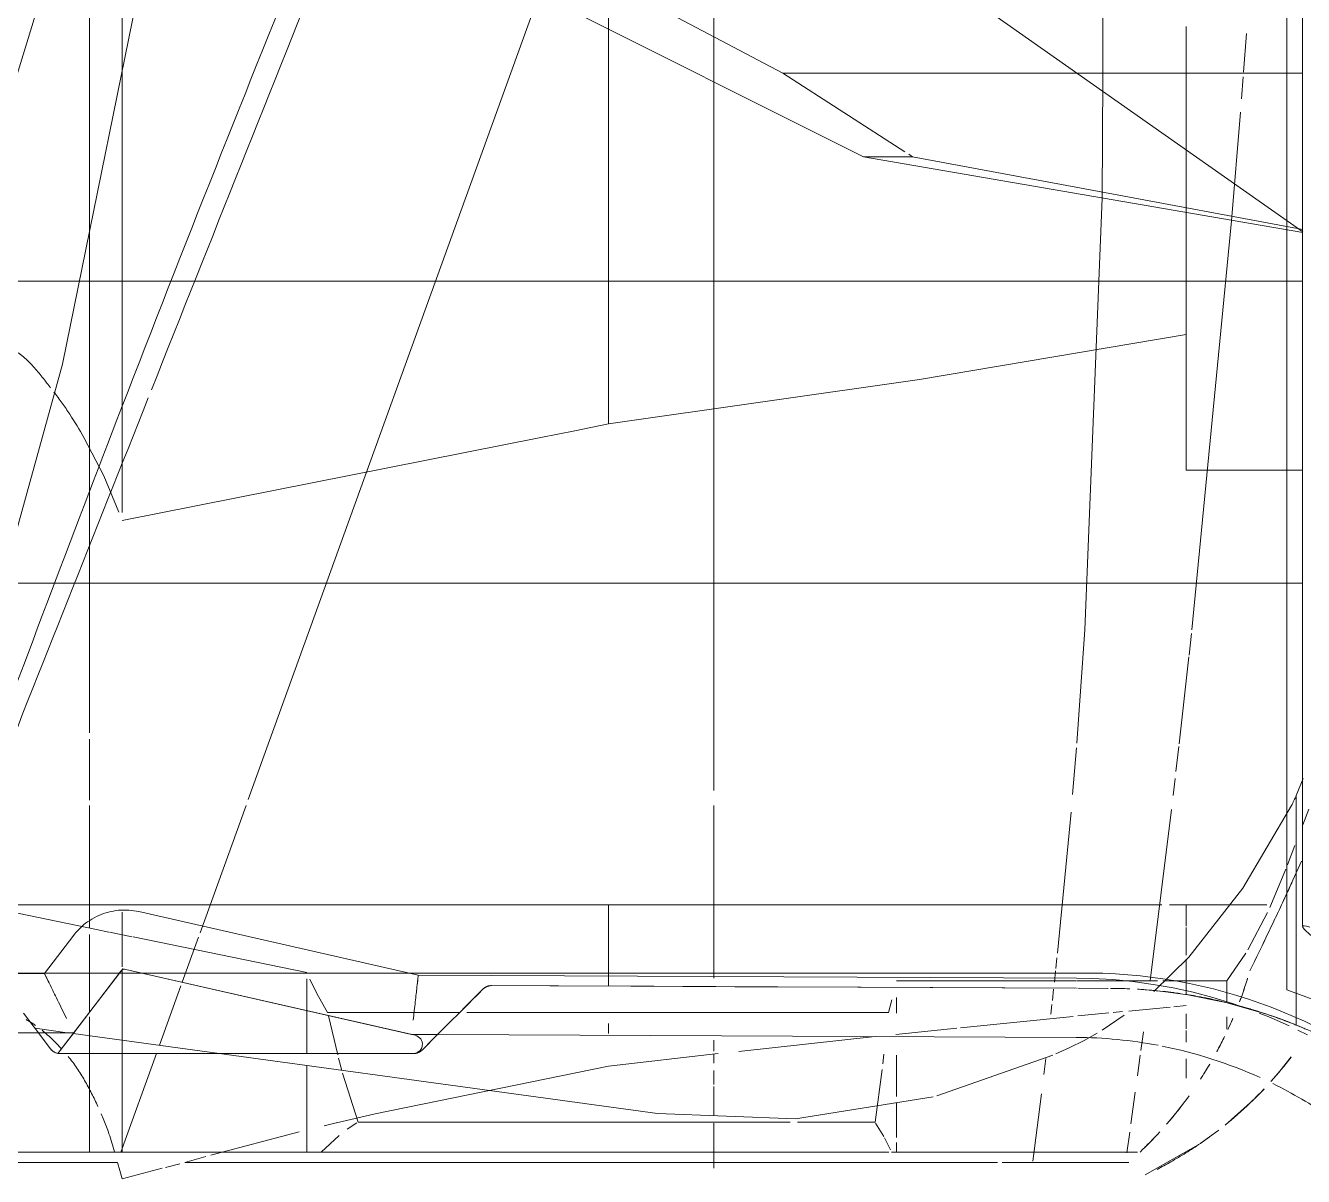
# Model space of a CAD drawing. Header units: inches. Extents: x -1221 to 179, y -822 to 880.
# Drawn here: x 75.6 to 82.24, y -361.09 to -355.11 of the extents above; entities that cross this region are included whole.
import ezdxf

# ---------------------------------------------------------------- set-up
doc = ezdxf.new("R2010")
doc.units = ezdxf.units.IN
doc.header["$MEASUREMENT"] = 0
doc.layers.add('X1$0$I-FURN', color=30, linetype='Continuous', lineweight=9)

# ---------------------------------------------------------------- blocks, each defined once
blk = doc.blocks.new('X1$0$Allsteel Seating Acuity Work-Conference Chair1 - Fully Adj_ Arms_ Mesh Back-V34-FIRST FLOOR POWER _ SIGNAL')
at = {"layer": 'X1$0$I-FURN', "lineweight": 13}
for p, q in [((8.8719, 5.4314), (8.421, 4.2125)), ((7.5643, 4.2956), (7.4818, 4.3268)), ((-8.0921, 4.2954), (8.0921, 4.2954)), ((3.6586, 3.258), (3.6586, 4.2956)), ((4.4838, 4.2956), (3.7524, 3.2555)), ((3.7524, 3.2555), (4.4838, 4.2956)), ((4.0932, 2.0147), (4.4867, 4.2956)), ((4.2743, 3.2386), (4.4719, 4.2956)), ((4.7405, -10.3247), (4.7405, 4.2956)), ((5.7215, 3.6913), (5.7215, 4.2956)), ((6.3078, -7.0705), (6.3078, 4.2956)), ((7.3227, 4.2976), (7.4113, 4.2621)), ((8.6068, 4.2621), (7.4113, 4.2621)), ((7.7721, 4.2168), (7.6707, 4.2552)), ((7.7526, 4.2901), (7.9311, 4.2083)), ((-8.421, 4.2125), (8.421, 4.2125)), ((7.9927, 4.1258), (7.7947, 4.2083)), ((8.8431, 4.1775), (8.7692, 4.2364)), ((8.8939, 4.1337), (8.8431, 4.1775)), ((7.9794, 4.1087), (7.9794, 3.6913)), ((7.9794, 3.6037), (7.9794, 4.1087)), ((8.2134, 4.0109), (8.0195, 4.1134)), ((8.9828, 4.0496), (8.9364, 4.0948)), ((8.3744, 3.902), (8.23, 4.0009)), ((8.3227, 4.021), (8.3157, 4.0244)), ((9.1233, 3.8928), (8.9922, 4.04)), ((8.3744, 3.5699), (8.3744, 3.902)), ((8.488, 3.902), (8.3744, 3.902)), ((8.6257, 3.902), (8.5622, 3.902)), ((9.2167, 3.7676), (9.1528, 3.8554)), ((9.383, 3.4776), (9.2186, 3.7648)), ((5.7215, 3.6913), (3.417, 3.6913)), ((5.0165, 3.6913), (3.417, 3.6913)), ((5.037, 3.6913), (5.5524, 3.6913)), ((5.5524, 3.6913), (5.7215, 3.6913)), ((7.9794, 3.6913), (7.9794, 3.6037)), ((8.0912, 3.6913), (7.9794, 3.6913)), ((8.0912, 3.6913), (7.9794, 3.6913)), ((8.2416, 3.6913), (8.0972, 3.6913)), ((8.2416, 3.6913), (8.0972, 3.6913)), ((8.4459, 3.6913), (8.2627, 3.6913)), ((8.4459, 3.6913), (8.2627, 3.6913)), ((8.5088, 3.6265), (8.5027, 3.6913)), ((8.5453, 3.6913), (8.6228, 3.6913)), ((8.6237, 3.6913), (8.5458, 3.6913)), ((8.632, 3.6913), (8.6926, 3.6913)), ((8.6931, 3.6913), (8.6328, 3.6913)), ((8.78, 3.6913), (8.8791, 3.6913)), ((8.8798, 3.6913), (8.7804, 3.6913)), ((8.5311, 3.3922), (8.5106, 3.607)), ((7.9794, 3.5639), (7.9794, 0.6902)), ((7.9794, -6.5112), (7.9794, 3.5639)), ((8.3744, 3.1206), (8.3744, 3.5415)), ((9.2639, 3.4382), (9.2639, 2.1861)), ((9.2639, 2.1861), (9.2639, 3.4382)), ((9.3178, 2.7357), (9.3178, 3.3919)), ((8.5389, 3.3116), (8.5342, 3.3606)), ((8.5533, 3.3688), (8.63, 3.2544)), ((3.7524, 3.2555), (2.3105, 1.2053)), ((2.3105, 1.2053), (3.7524, 3.2555)), ((3.6586, 1.5952), (3.6586, 3.258)), ((8.3354, -2.7972), (8.3354, 3.2574)), ((8.5568, 3.1278), (8.5412, 3.288)), ((4.0932, 2.2697), (4.2743, 3.2386)), ((8.6455, 3.2287), (8.6839, 3.1606)), ((8.6839, 3.1606), (8.7227, 3.0831)), ((8.3744, 2.1861), (8.3744, 3.1179)), ((8.6177, 2.5185), (8.5592, 3.1031)), ((8.7231, 3.0823), (8.7541, 3.0138)), ((8.7613, 2.9975), (8.9718, 2.3963)), ((9.3178, -1.5106), (9.3178, 2.7098)), ((8.6524, 2.1831), (8.6196, 2.5002)), ((4.0804, 2.2498), (4.0932, 2.2697)), ((4.0932, 2.2697), (4.0932, 2.0147)), ((3.6586, 1.5952), (4.0675, 2.2297)), ((8.5415, 2.1861), (8.4606, 2.1861)), ((8.5389, 2.1443), (8.4724, 2.1624)), ((8.5389, -0.045), (8.5389, 2.1443)), ((8.9746, 2.1861), (8.7597, 2.1861)), ((9.188, 2.1861), (9.0072, 2.1861)), ((9.2531, 2.1551), (9.1893, 2.1235)), ((9.2639, 2.1861), (9.2146, 2.1861)), ((9.2639, 2.1861), (9.2639, 2.16)), ((9.2639, -0.8016), (9.2639, 2.1465)), ((9.2639, -0.8016), (9.2639, 2.1465)), ((8.7407, 1.3666), (8.6637, 2.0755)), ((8.806, 2.1146), (8.7557, 2.1205)), ((9.1087, 2.075), (8.8353, 2.1111)), ((9.1087, 1.6716), (9.1087, 2.075)), ((9.1825, 2.1198), (9.1131, 2.0779)), ((2.7873, -0.5947), (4.0932, 2.0147)), ((3.2259, 0.7756), (3.6586, 1.5952)), ((9.1087, -0.6104), (9.1087, 1.6346)), ((7.3857, 1.2379), (-7.2666, 1.2379)), ((7.7835, 1.2379), (7.4644, 1.2379)), ((8.3611, 1.2379), (7.7835, 1.2379)), ((8.7404, 1.2379), (8.683, 1.2379)), ((8.8185, 0.6902), (8.7527, 1.2597)), ((8.8019, 1.2379), (8.753, 1.2379)), ((8.913, 1.2379), (8.8408, 1.2379)), ((9.0745, 1.2379), (8.923, 1.2379)), ((9.2122, 1.2379), (9.1132, 1.2379)), ((9.2639, 1.2379), (9.2125, 1.2379)), ((9.3482, 1.2379), (9.2639, 1.2379)), ((9.0633, 0.9451), (8.6481, -2.0903)), ((5.4814, 0.6902), (0.8573, 0.6902)), ((7.9794, 0.6902), (7.9794, -1.8357)), ((8.3984, 0.6902), (7.9794, 0.6902)), ((8.6478, 0.6902), (8.5954, 0.6902)), ((5.9827, -1.8357), (5.5524, 0.3391)), ((7.4322, -1.1804), (3.2504, 0.3306)), ((3.2504, 0.3306), (7.4322, -1.1804)), ((8.5389, -0.7683), (8.5389, -0.0829)), ((8.8532, -0.6909), (9.1087, -0.6104)), ((9.1123, -0.6165), (9.1456, -0.6673)), ((8.5561, -0.7645), (8.7587, -0.7161)), ((8.7753, -0.7118), (8.8403, -0.6945)), ((9.1274, -0.7856), (9.1125, -0.7232)), ((9.177, -0.7085), (9.2639, -0.8016)), ((9.2639, -0.8016), (9.2639, -0.8768)), ((8.1466, -1.7787), (8.3315, -0.8768)), ((8.7523, -0.8768), (8.364, -0.8768)), ((9.2639, -0.8768), (8.8141, -0.8768)), ((9.2793, -1.3749), (9.1591, -0.9158)), ((9.2639, -0.8768), (9.2639, -3.4174)), ((9.2639, -3.4174), (9.2639, -0.8768)), ((8.1246, -1.4306), (7.4644, -1.1921)), ((7.4644, -1.1921), (8.1246, -1.4306)), ((8.3817, -1.5235), (8.1478, -1.439)), ((8.1478, -1.439), (8.3817, -1.5235)), ((9.3178, -1.5106), (9.2865, -1.4006)), ((8.7094, -1.642), (8.3998, -1.5301)), ((8.3998, -1.5301), (8.7094, -1.642)), ((9.3439, -1.6104), (9.3243, -1.5354)), ((9.2639, -1.8423), (8.7523, -1.6574)), ((8.7523, -1.6574), (9.2639, -1.8423)), ((9.4027, -1.8357), (9.3482, -1.6268)), ((8.1216, -1.901), (8.1458, -1.783)), ((5.9424, -1.8357), (-5.9424, -1.8357)), ((7.9794, -1.8357), (7.9794, -2.6539)), ((8.0668, -1.8357), (8.0182, -1.8357)), ((8.3023, -1.8357), (8.0668, -1.8357)), ((9.2639, -1.8357), (8.3156, -1.8357)), ((8.1078, -1.968), (8.121, -1.9039)), ((9.3178, -3.4271), (9.3178, -1.8601)), ((7.4644, -5.1073), (8.1078, -1.968)), ((7.0858, -2.0042), (-7.0858, -2.0042)), ((7.4354, -2.0042), (7.119, -2.0042)), ((8.1004, -2.0042), (7.4644, -2.0042)), ((8.5357, -2.0042), (8.1344, -2.0042)), ((9.2639, -2.0042), (8.5618, -2.0042)), ((8.6439, -2.1208), (8.6211, -2.2876)), ((7.3455, -3.5143), (2.8793, -2.1388)), ((2.8793, -2.1388), (7.3455, -3.5143))]:
    blk.add_line(p, q, dxfattribs=at)
at = {"layer": 'X1$0$I-FURN'}
for p, q in [((8.6545, 4.3205), (8.6299, 4.2704)), ((3.454, 4.0042), (3.655, 3.9889)), ((3.678, 3.9871), (3.7929, 3.9781)), ((3.862, 3.9726), (4.4256, 3.9261)), ((4.4256, 3.9261), (6.5509, 3.7199)), ((6.5708, 3.7178), (6.6819, 3.7056)), ((6.6918, 3.7045), (7.144, 3.6535)), ((7.1579, 3.6519), (7.2868, 3.6369)), ((7.324, 3.6325), (7.4111, 3.6223)), ((7.485, 3.6135), (8.3745, 3.503)), ((8.64, 3.4683), (8.7361, 3.4555)), ((8.7597, 3.4524), (8.868, 3.4378)), ((8.4158, 3.3979), (8.4134, 3.2969)), ((8.952, 3.4264), (9.1177, 3.4038)), ((9.1608, 3.3978), (9.2671, 3.383)), ((3.6764, 3.258), (-3.6764, 3.258)), ((4.309, 3.2534), (3.6764, 3.258)), ((8.4134, 3.2852), (8.4127, 3.1384)), ((8.4127, 3.1282), (8.4134, 3.2843)), ((7.4073, 3.1003), (7.1642, 3.1204)), ((8.3607, 3.1207), (8.3455, -0.2974)), ((8.4126, 3.1204), (8.4077, 2.0031)), ((8.6684, 3.1193), (8.6537, -0.1962)), ((8.6537, -0.1962), (8.6684, 3.1193)), ((8.2314, 3.022), (7.4983, 3.0925)), ((8.31, 3.0136), (8.2541, 3.0196)), ((8.3809, 3.006), (8.3223, 3.0123)), ((8.4762, 2.9955), (8.4184, 3.0019)), ((8.5474, 2.9876), (8.498, 2.9931)), ((8.8601, 2.9512), (8.777, 2.9611)), ((9.3114, 2.8944), (8.9616, 2.9388)), ((8.4175, 0.0386), (8.5415, -0.0855)), ((8.6537, -0.1962), (8.6531, -0.3326)), ((8.6531, -0.3326), (8.6537, -0.1962)), ((8.734, -0.278), (8.6795, -0.2235)), ((8.3455, -0.2974), (8.0149, -1.7487)), ((8.6574, -0.3135), (8.3114, -1.8324)), ((8.3677, -0.2999), (8.3465, -0.2975)), ((8.7523, -0.3222), (8.7523, -2.1578)), ((8.7523, -2.1578), (8.7523, -0.3242)), ((8.7523, -0.3242), (8.7523, -2.1578)), ((8.7523, -2.1578), (8.7523, -0.3242)), ((8.3149, -1.817), (8.6531, -0.3326)), ((8.6531, -0.3326), (8.3149, -1.817)), ((8.3149, -1.817), (8.6531, -0.3326)), ((8.3114, -1.8324), (8.7523, -2.1701)), ((8.6439, -2.0871), (8.3239, -1.842)), ((8.3239, -1.842), (8.6439, -2.0871)), ((8.6439, -2.0871), (8.3239, -1.842)), ((8.1368, -2.0863), (8.3363, -2.239)), ((8.7523, -2.1701), (8.6439, -2.0871)), ((8.6439, -2.0871), (8.6439, -2.2705)), ((8.6439, -2.2705), (8.6439, -2.0871)), ((8.3363, -2.239), (8.3363, -2.638)), ((8.3372, -2.2386), (8.3584, -2.2281)), ((8.6719, -2.2494), (8.7274, -2.2078)), ((8.6439, -2.2705), (8.6439, -2.638)), ((8.6439, -2.638), (8.6439, -2.2705))]:
    blk.add_line(p, q, dxfattribs=at)
at = {"layer": 'X1$0$I-FURN', "lineweight": 13, "flags": 128}
for points in [[(7.4644, 4.2372), (7.8936, 3.9847), (8.2507, 3.7045), (8.4292, 3.5233)], [(5.4814, 0.6902), (5.2504, 2.306), (5.0165, 3.6913)], [(8.9768, 2.377), (9.0906, 1.6621), (9.0633, 0.9451)], [(5.5524, 0.3391), (5.5169, 0.5164), (5.4814, 0.6902)], [(9.1122, -0.7218), (9.0658, -0.5217), (8.8185, 0.6902)], [(8.366, -0.8608), (8.4406, -0.8237), (8.5389, -0.7683)], [(7.4172, -2.7663), (5.1705, -2.1443), (2.8793, -1.6798)], [(5.5524, -2.0348), (5.7517, -1.931), (5.9392, -1.8521)], [(9.3178, -1.8601), (9.3599, -1.8478), (9.4027, -1.8357)]]:
    blk.add_lwpolyline(points, dxfattribs=at)
at = {"layer": 'X1$0$I-FURN', "flags": 128}
for points in [[(8.6079, 4.2255), (8.5652, 4.1287), (8.5417, 4.0692)], [(8.5415, 4.0903), (8.4864, 3.8963), (8.4465, 3.6986), (8.4292, 3.5712)], [(8.516, 4.0008), (8.4915, 3.9304), (8.4606, 3.8291), (8.4339, 3.7267), (8.4112, 3.6234), (8.3927, 3.5192), (8.3784, 3.4143), (8.3683, 3.309), (8.3624, 3.2034), (8.3607, 3.1207)], [(8.4292, 3.5712), (8.4222, 3.4984), (8.4179, 3.4375)], [(7.1395, 3.1223), (6.5508, 3.1648), (4.309, 3.2534)], [(8.4076, 1.985), (8.4093, 2.3614), (8.4126, 3.1094)], [(8.4077, 2.0031), (8.4048, 1.3463), (8.4024, 0.8067), (8.4005, 0.3853), (8.3991, 0.083)], [(8.3991, 0.083), (8.4007, 0.4299), (8.4029, 0.9261), (8.4058, 1.5705), (8.4076, 1.985)], [(8.4077, 0.0512), (8.4122, 0.0446), (8.4175, 0.0386)], [(8.5218, -0.0658), (8.4785, -0.0225), (8.4433, 0.0127), (8.4175, 0.0386)], [(8.5415, -0.0855), (8.5876, -0.1316), (8.6522, -0.1962), (8.734, -0.278)], [(8.0149, -1.7487), (8.0122, -1.7617), (8.01, -1.7748), (8.0084, -1.788), (8.0073, -1.8012), (8.0067, -1.8145), (8.0066, -1.8278), (8.0071, -1.8411), (8.0081, -1.8543), (8.0096, -1.8675), (8.0117, -1.8807), (8.0143, -1.8937), (8.0174, -1.9066), (8.021, -1.9194), (8.0252, -1.932), (8.0298, -1.9445), (8.0349, -1.9568), (8.0405, -1.9688), (8.0466, -1.9806), (8.0532, -1.9922), (8.0602, -2.0035), (8.0676, -2.0145), (8.0755, -2.0252), (8.0839, -2.0355), (8.0926, -2.0456), (8.1017, -2.0552), (8.1112, -2.0645), (8.1211, -2.0734), (8.1313, -2.082), (8.1368, -2.0863)], [(8.7274, -2.2078), (8.6153, -2.292), (8.5415, -2.3475)]]:
    blk.add_lwpolyline(points, dxfattribs=at)
at = {"layer": 'X1$0$I-FURN', "lineweight": 13}
for centre, radius, start, end in [((11.049, 3.1641), 2.7152, 93.15632, 178.03044), ((-0.1845, -13.2645), 19.2655, 64.4463, 64.79573), ((-0.1845, -13.2645), 19.2655, 63.81849, 64.36162), ((7.7414, 1.9993), 2.1036, 69.52615, 72.89282), ((7.7414, 1.9993), 2.1036, 65.09721, 66.81231), ((7.7414, 1.9993), 2.1036, 61.57534, 64.01744), ((7.7414, 1.9993), 2.1036, 61.60283, 63.75303), ((7.7414, 1.9993), 2.1036, 57.93458, 59.56224), ((7.7414, 1.9993), 2.1036, 57.04638, 59.5561), ((7.7414, 1.9993), 2.1036, 49.07144, 54.1938), ((7.7414, 1.9993), 2.1036, 43.63177, 47.6503)]:
    blk.add_arc(centre, radius, start, end, dxfattribs=at)
at = {"layer": 'X1$0$I-FURN'}
for centre, radius, start, end in [((11.0064, 3.1089), 2.338, 145.48432, 153.81014), ((11.0064, 3.1089), 2.338, 145.48432, 153.81014), ((11.0064, 3.1089), 2.338, 155.6083, 168.75173), ((11.0064, 3.1089), 2.338, 155.6083, 168.75173), ((11.0064, 3.1089), 2.338, 169.25444, 179.74542), ((11.0064, 3.1089), 2.338, 169.25444, 179.74542), ((8.7043, -0.3242), 0.048, 83.58243, 167.16487), ((8.7043, -0.3242), 0.048, 83.58243, 167.16487), ((8.7043, -0.3242), 0.048, 69.65203, 83.58243), ((8.7043, -0.3242), 0.048, 69.65203, 83.58243), ((8.7043, -0.3242), 0.048, 41.79122, 69.65203), ((8.7043, -0.3242), 0.048, 41.79122, 69.65203), ((8.7043, -0.3242), 0.048, 13.93041, 41.79122), ((8.7043, -0.3242), 0.048, 0, 41.79122), ((8.7043, -0.3242), 0.048, 0, 13.93041), ((8.3389, -1.8225), 0.0246, 167.16487, 232.55606), ((8.3389, -1.8225), 0.0246, 167.16487, 199.86047), ((8.3389, -1.8225), 0.0246, 199.86047, 232.55606)]:
    blk.add_arc(centre, radius, start, end, dxfattribs=at)
for points, knots in [([(9.3482, 5.2792), (9.2641, 5.2093), (9.147, 5.0983), (9.0086, 4.9411), (8.8826, 4.7793), (8.7755, 4.6134), (8.6858, 4.4454), (8.6087, 4.2799), (8.5656, 4.1641), (8.5415, 4.0903)], [-1, -1, -1, -1, -0.8, -0.7, -0.6, -0.4, -0.3, -0.2, 0, 0, 0, 0]), ([(8.6039, 4.2611), (8.6088, 4.2731), (8.6165, 4.2917), (8.6244, 4.3102), (8.6272, 4.3167)], [-0.38096547, -0.38096547, -0.38096547, -0.38096547, -0.35714286, -0.3440863, -0.3440863, -0.3440863, -0.3440863]), ([(8.5568, 4.1359), (8.563, 4.1536), (8.5758, 4.1894), (8.5918, 4.2311), (8.6015, 4.2551), (8.6039, 4.2611)], [-0.46364425, -0.46364425, -0.46364425, -0.46364425, -0.42857143, -0.39285714, -0.38096547, -0.38096547, -0.38096547, -0.38096547]), ([(8.539, 4.0829), (8.5447, 4.1002), (8.5506, 4.1179), (8.5567, 4.1356), (8.5568, 4.1359)], [-0.49857708, -0.49857708, -0.49857708, -0.49857708, -0.46428571, -0.46364425, -0.46364425, -0.46364425, -0.46364425]), ([(8.5202, 4.0222), (8.5207, 4.0235), (8.5258, 4.041), (8.5312, 4.0584), (8.5363, 4.0744)], [-0.53836771, -0.53836771, -0.53836771, -0.53836771, -0.53571429, -0.50411936, -0.50411936, -0.50411936, -0.50411936]), ([(8.467, 3.8101), (8.4706, 3.8273), (8.4783, 3.8629), (8.4884, 3.9052), (8.4949, 3.9304), (8.4967, 3.9373)], [-0.67619173, -0.67619173, -0.67619173, -0.67619173, -0.64285714, -0.60714286, -0.59374631, -0.59374631, -0.59374631, -0.59374631]), ([(8.4555, 3.7509), (8.4572, 3.7602), (8.4607, 3.7787), (8.4646, 3.7984), (8.4668, 3.8089), (8.467, 3.8101)], [-0.71428571, -0.71428571, -0.71428571, -0.71428571, -0.69642857, -0.67857143, -0.67619173, -0.67619173, -0.67619173, -0.67619173]), ([(8.4451, 3.6897), (8.4454, 3.6916), (8.4472, 3.7027), (8.45, 3.7201), (8.4528, 3.7356), (8.4539, 3.7418)], [-0.75357347, -0.75357347, -0.75357347, -0.75357347, -0.75, -0.73214286, -0.72015254, -0.72015254, -0.72015254, -0.72015254]), ([(8.4179, 3.4388), (8.4186, 3.4492), (8.4205, 3.4786), (8.4245, 3.527), (8.4304, 3.5835), (8.436, 3.6275), (8.4395, 3.6528), (8.4405, 3.6594)], [-0.9122641, -0.9122641, -0.9122641, -0.9122641, -0.8928571, -0.8571429, -0.8214286, -0.7857143, -0.7729973, -0.7729973, -0.7729973, -0.7729973]), ([(8.3991, 0.083), (8.3991, 0.0804), (8.3994, 0.076), (8.4003, 0.0705), (8.4014, 0.0659), (8.4025, 0.0623), (8.404, 0.0586), (8.4056, 0.0549), (8.4069, 0.0525), (8.4077, 0.0512)], [-1, -1, -1, -1, -0.833333, -0.708333, -0.583333, -0.416667, -0.291667, -0.166667, 0, 0, 0, 0]), ([(8.4083, 0.0501), (8.4077, 0.0511), (8.4065, 0.0532), (8.405, 0.0563), (8.4036, 0.0595), (8.4022, 0.0633), (8.4009, 0.0677), (8.3996, 0.074), (8.3991, 0.0793), (8.3991, 0.083)], [-0.6666667, -0.6666667, -0.6666667, -0.6666667, -0.5833333, -0.5, -0.4166667, -0.3333333, -0.25, -0.1666667, 0, 0, 0, 0]), ([(8.4175, 0.0386), (8.4157, 0.0403), (8.4133, 0.0431), (8.4103, 0.047), (8.409, 0.0491), (8.4083, 0.0501)], [-1, -1, -1, -1, -0.8333333, -0.75, -0.6666667, -0.6666667, -0.6666667, -0.6666667]), ([(8.3456, -0.2974), (8.3459, -0.2974), (8.3481, -0.2976), (8.3582, -0.2988), (8.3757, -0.3008), (8.3879, -0.3022), (8.394, -0.3029)], [0.1428571, 0.1428571, 0.1428571, 0.1428571, 0.2857143, 0.5714286, 0.7857143, 1, 1, 1, 1]), ([(8.5789, -0.3241), (8.5625, -0.3222), (8.5296, -0.3185), (8.4828, -0.3131), (8.4411, -0.3083), (8.395, -0.303), (8.3741, -0.3006), (8.3677, -0.2999)], [0, 0, 0, 0, 0.166667, 0.333333, 0.5, 0.666667, 1, 1, 1, 1]), ([(8.734, -0.278), (8.7365, -0.2804), (8.74, -0.2846), (8.7442, -0.2912), (8.7469, -0.2966), (8.7492, -0.3025), (8.7515, -0.3108), (8.7523, -0.3176), (8.7523, -0.3222)], [-1, -1, -1, -1, -0.75, -0.625, -0.5, -0.375, -0.25, 0, 0, 0, 0]), ([(8.7274, -2.2078), (8.7312, -2.2049), (8.7364, -2.1999), (8.7422, -2.1922), (8.747, -2.1839), (8.7495, -2.177), (8.7506, -2.1723)], [-1, -1, -1, -1, -0.75, -0.625, -0.5, -0.25, -0.25, -0.25, -0.25]), ([(8.3848, -2.2151), (8.3806, -2.2171), (8.3725, -2.2211), (8.363, -2.2258), (8.3561, -2.2293), (8.3498, -2.2324), (8.3433, -2.2356), (8.3381, -2.2381), (8.3366, -2.2389), (8.3364, -2.239)], [-1, -1, -1, -1, -0.8571429, -0.7142857, -0.6428571, -0.5714286, -0.4285714, -0.2857143, -0.1428571, -0.1428571, -0.1428571, -0.1428571])]:
    blk.add_open_spline(points, degree=3, knots=knots, dxfattribs=at)
at = {"layer": 'X1$0$I-FURN', "lineweight": 13}
for points in [[(8.1426, 4.344), (8.1176, 4.3136), (8.0849, 4.2812), (8.0868, 4.3062), (8.0964, 4.333)], [(7.4113, 4.2621), (7.4204, 4.2582), (7.4383, 4.2501), (7.4558, 4.2416), (7.4644, 4.2372)], [(7.9241, 4.2115), (7.9034, 4.2211), (7.88, 4.2319), (7.8555, 4.2432)], [(7.9311, 4.2083), (7.9956, 4.1783), (8.1253, 4.1172), (8.2567, 4.0535), (8.3227, 4.021)], [(7.9794, 4.1857), (7.9652, 4.1924), (7.9494, 4.1997), (7.9318, 4.2079)], [(8.7707, 4.2352), (8.8141, 4.2023), (8.8564, 4.1673), (8.8974, 4.1306)], [(8.3648, 4.0084), (8.4047, 3.996), (8.4445, 3.9831), (8.4832, 3.9678)], [(8.5688, 3.9333), (8.588, 3.9251), (8.607, 3.9165), (8.6259, 3.9078)], [(9.1148, 3.5926), (9.0859, 3.6175), (9.0562, 3.641), (9.0263, 3.6642)], [(9.2389, 3.4766), (9.2135, 3.5023), (9.1879, 3.5278), (9.1611, 3.5515)], [(2.9532, -0.7466), (3.7431, -1.0621), (4.527, -1.3744), (5.304, -1.6832)], [(5.3467, -1.7002), (6.0502, -1.9799), (6.7469, -2.2563), (7.4388, -2.5308)]]:
    blk.add_open_spline(points, degree=3, dxfattribs=at)
for points, knots in [([(8.935, 4.0961), (8.9553, 4.0769), (9.0167, 4.0167), (9.0769, 3.9496), (9.1164, 3.9013), (9.1186, 3.8986)], [0.1895019, 0.1895019, 0.1895019, 0.1895019, 0.25, 0.375, 0.3825934, 0.3825934, 0.3825934, 0.3825934]), ([(9.1494, 3.8598), (9.1551, 3.8524), (9.1788, 3.8213), (9.2192, 3.7651), (9.2688, 3.6895), (9.3131, 3.6136), (9.3415, 3.5632), (9.3542, 3.539)], [0.4175525, 0.4175525, 0.4175525, 0.4175525, 0.4375, 0.5, 0.5625, 0.625, 0.6804449, 0.6804449, 0.6804449, 0.6804449]), ([(2.92, -0.8547), (3.7402, -1.1891), (5.2368, -1.7832), (6.7521, -2.3555), (7.4351, -2.6077)], [-1, -1, -1, -1, -0.5, -0.0937987, -0.0937987, -0.0937987, -0.0937987]), ([(9.0654, -1.9442), (9.076, -1.9396), (9.11, -1.9254), (9.1746, -1.9008), (9.2307, -1.8844), (9.2621, -1.8756)], [0.7840743, 0.7840743, 0.7840743, 0.7840743, 0.8125, 0.875, 0.953553, 0.953553, 0.953553, 0.953553]), ([(8.7676, -2.1158), (8.7772, -2.1077), (8.7966, -2.0921), (8.8375, -2.0629), (8.8913, -2.0296), (8.9588, -1.9938), (9.0045, -1.9716), (9.0276, -1.9611)], [0.5, 0.5, 0.5, 0.5, 0.53125, 0.5625, 0.625, 0.6875, 0.75, 0.75, 0.75, 0.75]), ([(5.3168, -2.1894), (5.3215, -2.1858), (5.3308, -2.1786), (5.3496, -2.1644), (5.3827, -2.1401), (5.4505, -2.0936), (5.511, -2.0573), (5.5524, -2.0348)], [0.6666667, 0.6666667, 0.6666667, 0.6666667, 0.6875, 0.7083333, 0.75, 0.8333333, 1, 1, 1, 1]), ([(8.6314, -2.2511), (8.6393, -2.2413), (8.6643, -2.212), (8.6974, -2.1785), (8.7223, -2.1556), (8.7282, -2.1502)], [0.3445741, 0.3445741, 0.3445741, 0.3445741, 0.375, 0.4375, 0.4570521, 0.4570521, 0.4570521, 0.4570521]), ([(5.0164, -2.6539), (5.019, -2.6281), (5.0267, -2.578), (5.0457, -2.5077), (5.0678, -2.4533), (5.0865, -2.4173), (5.0982, -2.3973), (5.1073, -2.3826), (5.1171, -2.3683), (5.1312, -2.3498), (5.1583, -2.3189), (5.2024, -2.2782), (5.2503, -2.2404), (5.2812, -2.2169), (5.2927, -2.208), (5.2948, -2.2065)], [0, 0, 0, 0, 0.0833333, 0.1666667, 0.25, 0.2916667, 0.3125, 0.3333333, 0.3541667, 0.375, 0.4166667, 0.5, 0.5833333, 0.625, 0.6340564, 0.6340564, 0.6340564, 0.6340564]), ([(8.5754, -2.3347), (8.579, -2.3279), (8.5885, -2.3112), (8.5991, -2.2948), (8.6058, -2.2852)], [0.26221425, 0.26221425, 0.26221425, 0.26221425, 0.28125, 0.31004524, 0.31004524, 0.31004524, 0.31004524])]:
    blk.add_open_spline(points, degree=3, knots=knots, dxfattribs=at)
at = {"layer": 'X1$0$I-FURN'}
for points in [[(8.5058, 3.9715), (8.5104, 3.9885), (8.5153, 4.0053), (8.5202, 4.0222)], [(8.4134, 3.2969), (8.4136, 3.3304), (8.4144, 3.3638), (8.4158, 3.397)], [(8.3465, -0.2975), (8.3459, -0.2974), (8.3455, -0.2974), (8.3456, -0.2974)], [(8.7475, -0.2981), (8.7459, -0.2944), (8.742, -0.2871), (8.7369, -0.2808), (8.734, -0.278)], [(8.7523, -0.3222), (8.7523, -0.318), (8.7515, -0.3098), (8.7491, -0.3019), (8.7475, -0.2981)], [(8.3988, -2.2082), (8.4088, -2.2032), (8.4319, -2.1918), (8.4736, -2.1712), (8.5205, -2.1482), (8.5532, -2.1318), (8.5698, -2.1237)], [(8.7523, -2.1578), (8.7523, -2.1606), (8.7519, -2.1661), (8.7503, -2.174), (8.7479, -2.1814), (8.7446, -2.1882), (8.7408, -2.1941), (8.7366, -2.1994), (8.7321, -2.204), (8.7289, -2.2066), (8.7274, -2.2078)], [(8.7506, -2.1723), (8.7517, -2.1675), (8.7523, -2.1627), (8.7523, -2.1578)], [(8.3363, -2.239), (8.3363, -2.239), (8.3366, -2.2389), (8.3372, -2.2386)], [(8.3584, -2.2281), (8.3617, -2.2265), (8.3667, -2.224), (8.3735, -2.2207)], [(8.3735, -2.2207), (8.3803, -2.2173), (8.3888, -2.2131), (8.3988, -2.2082)]]:
    blk.add_open_spline(points, degree=3, dxfattribs=at)
blk = doc.blocks.new('X1')
at = {"layer": 'X1$0$I-FURN', "rotation": 269.9999999999997}
blk.add_blockref('X1$0$Allsteel Seating Acuity Work-Conference Chair1 - Fully Adj_ Arms_ Mesh Back-V34-FIRST FLOOR POWER _ SIGNAL', (77.9364, -351.7008), dxfattribs=at)

msp = doc.modelspace()

# ---------------------------------------------------------------- block references
at = {"color": 253}
msp.add_blockref('X1', (0, 0), dxfattribs=at)

doc.saveas('drawing.dxf')
